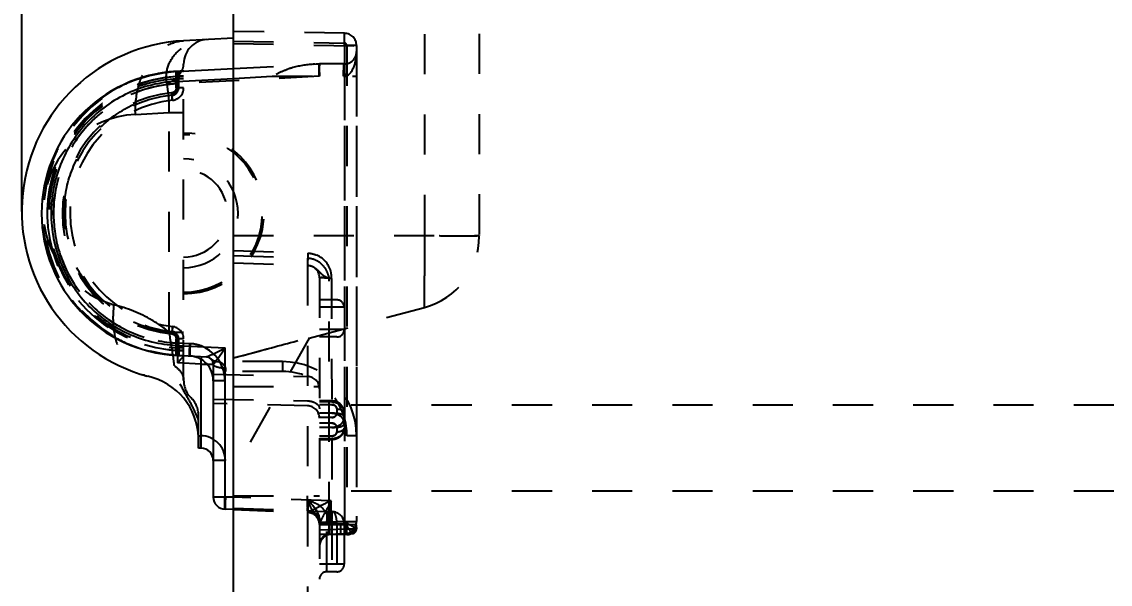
# Model space of a CAD drawing. Header units: millimetres. Extents: x 564 to 2602, y -1989 to 1042.
# Drawn here: x 1043.51 to 1087.81, y -677.69 to -654.8 of the extents above; entities that cross this region are included whole.
import ezdxf

# ---------------------------------------------------------------- set-up
doc = ezdxf.new("R2010")
doc.units = ezdxf.units.MM
doc.header["$LTSCALE"] = 16.335
doc.header["$PDMODE"] = 3
doc.header["$PDSIZE"] = 0.3125
doc.linetypes.add('HIDDEN', pattern=[0.2, 0.1, -0.1])
doc.layers.get('0').update_dxf_attribs({"linetype": 'CONTINUOUS'})
doc.layers.get('Defpoints').update_dxf_attribs({"linetype": 'CONTINUOUS'})
doc.layers.add('DEFAULT_2', color=8, linetype='HIDDEN')
doc.styles.get("Standard").update_dxf_attribs({"font": 'txt', "width": 0.8})
doc.dimstyles.new('STANDARD$0', dxfattribs={"dimscale": 2, "dimtxt": 3, "dimasz": 3, "dimexe": 1.25, "dimexo": 0.625, "dimgap": 0.5, "dimtad": 0, "dimdsep": 46, "dimlunit": 6, "dimtxsty": 'Standard', "dimblk": 'CLOSEDBLANK', "dimcen": 0, "dimclrt": 2, "dimazin": 2, "dimtfac": 2, "dimtmove": 1, "dimatfit": 3, "dimfxl": 0, "dimtolj": 1, "dimtzin": 0, "dimarcsym": 0})

# ---------------------------------------------------------------- blocks, each defined once
blk = doc.blocks.new('_ClosedBlank')
at = {"color": 0, "linetype": 'ByBlock', "lineweight": -2}
for p, q in [((-1, 0.1667), (0, 0)), ((-1, 0.1667), (-1, -0.1667)), ((0, 0), (-1, -0.1667))]:
    blk.add_line(p, q, dxfattribs=at)
blk = doc.blocks.new('*D160')
at = {"color": 6, "linetype": 'Continuous', "lineweight": -2}
for p, q in [((1043.513, -662.516), (1043.513, -587.525)), ((1053.513, -587.525), (1059.546, -587.525)), ((1103.831, -587.525), (1090.212, -587.525)), ((1113.831, -651.808), (1113.831, -587.525))]:
    blk.add_line(p, q, dxfattribs=at)
at = {"layer": 'Defpoints', "color": 0}
for p in [(1043.513, -587.525), (1113.831, -651.808), (1043.513, -662.516)]:
    blk.add_point(p, dxfattribs=at)
at = {"color": 6, "lineweight": -2, "xscale": 10, "yscale": 10, "zscale": 10, "rotation": 180}
blk.add_blockref('_ClosedBlank', (1043.513, -587.525), dxfattribs=at)
at = {"color": 6, "lineweight": -2, "xscale": 10, "yscale": 10, "zscale": 10}
blk.add_blockref('_ClosedBlank', (1113.831, -587.525), dxfattribs=at)
at = {"color": 4, "insert": (1074.879, -587.525), "char_height": 10, "attachment_point": 5}
blk.add_mtext('\\A1;70.32', dxfattribs=at)

msp = doc.modelspace()

# ---------------------------------------------------------------- linework, layer by layer
at = {"color": 7, "linetype": 'Continuous'}
for p, q in [((1052.131, -865.805), (1052.131, -614.805)), ((1052.131, -655.468), (1050.101, -655.574)), ((1049.798, -656.825), (1052.131, -656.702)), ((1049.808, -657.226), (1052.131, -657.104)), ((1049.808, -667.971), (1051.792, -668.075)), ((1049.798, -668.372), (1051.025, -668.436)), ((1049.854, -668.388), (1049.854, -668.677)), ((1051.647, -668.147), (1051.792, -668.075)), ((1051.713, -668.187), (1051.792, -668.075)), ((1051.792, -674.139), (1051.792, -668.075)), ((1050.813, -668.727), (1049.854, -668.677)), ((1050.809, -672.15), (1050.813, -668.727)), ((1051.225, -668.528), (1051.203, -668.509)), ((1051.222, -668.525), (1051.203, -668.509)), ((1051.207, -668.513), (1051.224, -668.53)), ((1051.271, -668.594), (1051.292, -668.643)), ((1051.292, -668.643), (1051.3, -668.679)), ((1051.307, -668.737), (1051.307, -674.139)), ((1051.309, -668.738), (1051.307, -668.737)), ((1050.704, -672.151), (1050.704, -671.722)), ((1050.807, -672.151), (1050.704, -672.151)), ((1051.792, -674.139), (1051.307, -674.139)), ((1052.131, -674.151), (1051.792, -674.139)), ((1052.131, -674.651), (1051.79, -674.639))]:
    msp.add_line(p, q, dxfattribs=at)
msp.add_lwpolyline([(1051.225, -668.53), (1051.247, -668.557), (1051.266, -668.586)], dxfattribs=at)
for centre, radius, start, end in [((1050.464, -662.516), 6.952, 93, 254.8216), ((1050.101, -662.598), 5.782, 93, 267), ((1051.005, -668.737), 0.302, 0, 87), ((1048.074, -671.794), 2.631, 1.5565, 77.5332), ((1050.804, -672.653), 0.503, 0, 89.75), ((1051.807, -674.139), 0.5, 180, 268), ((1064.142, -674.58), 12.358, 177.959, 179.117)]:
    msp.add_arc(centre, radius, start, end, dxfattribs=at)
for points, knots in [([(1049.805, -657.226), (1049.802, -657.175), (1049.799, -657.101), (1049.796, -657.006), (1049.794, -656.946), (1049.794, -656.898), (1049.793, -656.858), (1049.796, -656.841), (1049.795, -656.825), (1049.798, -656.825)], [0, 0, 0, 0, 0.381711, 0.554997, 0.706245, 0.83032, 0.922452, 0.979507, 1, 1, 1, 1]), ([(1049.808, -657.226), (1049.469, -657.246), (1048.792, -657.345), (1047.504, -657.792), (1046.09, -658.804), (1044.969, -660.555), (1044.577, -662.598), (1044.969, -664.642), (1046.09, -666.392), (1047.504, -667.405), (1048.792, -667.852), (1049.469, -667.951), (1049.808, -667.971)], [0, 0, 0, 0, 0.062671, 0.125387, 0.250237, 0.375108, 0.5, 0.624892, 0.749763, 0.874613, 0.937329, 1, 1, 1, 1]), ([(1049.798, -668.372), (1049.795, -668.372), (1049.796, -668.356), (1049.793, -668.338), (1049.794, -668.299), (1049.794, -668.251), (1049.796, -668.19), (1049.799, -668.096), (1049.802, -668.022), (1049.805, -667.97)], [0, 0, 0, 0, 0.020565, 0.07776, 0.169987, 0.294185, 0.44545, 0.618532, 1, 1, 1, 1]), ([(1050.066, -668.447), (1050.059, -668.454), (1050.031, -668.488), (1050, -668.521), (1049.977, -668.547)], [0, 0, 0, 0, 0.219113, 1, 1, 1, 1]), ([(1050.813, -668.727), (1050.815, -668.701), (1050.819, -668.614), (1050.823, -668.527), (1050.824, -668.466)], [0, 0, 0, 0, 0.301989, 1, 1, 1, 1]), ([(1051.025, -668.436), (1051.034, -668.437), (1051.058, -668.427), (1051.121, -668.403), (1051.175, -668.377), (1051.214, -668.359)], [0, 0, 0, 0, 0.135405, 0.368941, 1, 1, 1, 1]), ([(1051.141, -668.468), (1051.132, -668.463), (1051.095, -668.447), (1051.054, -668.438), (1051.025, -668.436)], [0, 0, 0, 0, 0.260525, 1, 1, 1, 1]), ([(1051.309, -668.738), (1051.309, -668.684), (1051.278, -668.571), (1051.192, -668.492), (1051.141, -668.468)], [0, 0, 0, 0, 0.490643, 1, 1, 1, 1]), ([(1051.214, -668.359), (1051.248, -668.343), (1051.392, -668.273), (1051.536, -668.201), (1051.647, -668.147)], [0, 0, 0, 0, 0.234374, 1, 1, 1, 1]), ([(1051.395, -668.636), (1051.419, -668.603), (1051.526, -668.454), (1051.631, -668.303), (1051.713, -668.187)], [0, 0, 0, 0, 0.223772, 1, 1, 1, 1]), ([(1049.977, -668.547), (1049.967, -668.557), (1049.926, -668.601), (1049.885, -668.644), (1049.854, -668.677)], [0, 0, 0, 0, 0.242813, 1, 1, 1, 1]), ([(1050.813, -668.727), (1050.876, -668.728), (1050.993, -668.729), (1051.109, -668.736), (1051.163, -668.734)], [0, 0, 0, 0, 0.54217, 1, 1, 1, 1]), ([(1051.163, -668.734), (1051.183, -668.734), (1051.219, -668.732), (1051.255, -668.732), (1051.27, -668.737)], [0, 0, 0, 0, 0.572785, 1, 1, 1, 1]), ([(1051.309, -668.738), (1051.314, -668.738), (1051.324, -668.725), (1051.342, -668.706), (1051.367, -668.674), (1051.385, -668.65), (1051.395, -668.636)], [0, 0, 0, 0, 0.101349, 0.319278, 0.627645, 1, 1, 1, 1]), ([(1051.792, -674.639), (1051.791, -674.639), (1051.79, -674.631), (1051.788, -674.62), (1051.787, -674.598), (1051.785, -674.556), (1051.785, -674.484), (1051.785, -674.424), (1051.786, -674.389)], [0, 0, 0, 0, 0.019499, 0.071328, 0.155354, 0.270512, 0.587156, 1, 1, 1, 1])]:
    msp.add_open_spline(points, degree=3, knots=knots, dxfattribs=at)
at = {"layer": 'DEFAULT_2', "color": 8, "linetype": 'HIDDEN'}
for p, q in [((1059.907, -645.505), (1059.907, -663.505)), ((1062.131, -645.487), (1062.131, -663.524)), ((1056.648, -655.271), (1052.131, -655.192)), ((1052.131, -655.592), (1056.648, -655.671)), ((1052.131, -655.692), (1057.139, -655.779)), ((1056.648, -655.771), (1056.654, -675.437)), ((1057.139, -655.771), (1056.648, -655.771)), ((1056.746, -655.771), (1056.746, -675.27)), ((1057.139, -655.771), (1057.139, -675.427)), ((1050.101, -669.387), (1050.101, -656.523)), ((1052.131, -656.702), (1055.631, -656.519)), ((1056.636, -656.519), (1055.631, -656.519)), ((1049.798, -656.825), (1049.814, -657.126)), ((1049.854, -656.822), (1049.854, -657.495)), ((1049.91, -656.819), (1049.899, -657.121)), ((1057.139, -656.576), (1057.139, -657.022)), ((1050.101, -657.031), (1049.794, -657.031)), ((1049.794, -657.495), (1049.794, -657.033)), ((1055.626, -657.022), (1049.81, -657.327)), ((1049.814, -657.126), (1049.899, -657.121)), ((1049.899, -657.495), (1049.899, -657.121)), ((1050.101, -657.121), (1049.899, -657.121)), ((1052.131, -657.104), (1053.709, -657.022)), ((1053.709, -657.022), (1057.139, -657.022)), ((1056.663, -675.136), (1056.663, -657.02)), ((1049.647, -657.995), (1049.627, -657.795)), ((1050.101, -657.495), (1049.794, -657.495)), ((1048.136, -658.57), (1049.515, -658.498)), ((1049.515, -667.433), (1049.515, -658.498)), ((1049.515, -658.498), (1050.101, -658.498)), ((1052.131, -663.505), (1062.131, -663.505)), ((1052.131, -664.109), (1055.157, -664.215)), ((1052.131, -664.309), (1055.158, -664.415)), ((1052.131, -664.609), (1055.148, -664.715)), ((1055.148, -664.715), (1055.148, -695.478)), ((1055.631, -665.214), (1055.631, -810.305)), ((1056.024, -665.245), (1055.631, -665.214)), ((1056.024, -675.16), (1056.024, -665.246)), ((1056.122, -665.253), (1056.134, -677.178)), ((1056.335, -666.118), (1055.631, -666.118)), ((1055.206, -667.681), (1059.907, -666.422)), ((1056.636, -666.419), (1055.631, -666.419)), ((1049.515, -667.433), (1050.101, -667.433)), ((1049.647, -667.201), (1049.627, -667.402)), ((1056.636, -667.324), (1055.631, -667.324)), ((1049.794, -668.166), (1049.794, -667.702)), ((1050.101, -667.702), (1049.794, -667.702)), ((1049.798, -667.87), (1050.354, -667.899)), ((1049.854, -667.702), (1049.854, -668.388)), ((1049.899, -668.075), (1049.899, -667.702)), ((1055.226, -667.646), (1052.131, -673.093)), ((1056.335, -667.626), (1055.631, -667.626)), ((1049.794, -668.166), (1050.101, -668.166)), ((1049.814, -668.071), (1049.798, -668.372)), ((1049.899, -668.075), (1049.814, -668.071)), ((1049.899, -668.075), (1049.91, -668.378)), ((1050.101, -668.075), (1049.899, -668.075)), ((1052.131, -668.48), (1053.168, -668.201)), ((1051.225, -668.527), (1051.207, -668.513)), ((1051.3, -668.679), (1051.306, -668.71)), ((1054.123, -668.631), (1051.53, -668.631)), ((1054.13, -669.031), (1051.307, -669.031)), ((1051.307, -669.134), (1055.144, -669.235)), ((1051.784, -669.405), (1051.307, -669.405)), ((1052.131, -669.637), (1055.631, -669.637)), ((1051.307, -670.16), (1055.144, -670.226)), ((1056.134, -670.23), (1055.631, -670.23)), ((1055.144, -670.431), (1051.307, -670.331)), ((1056.134, -670.271), (1055.631, -670.271)), ((1056.134, -670.381), (1055.631, -670.381)), ((1110.831, -670.401), (1055.631, -670.401)), ((1056.335, -670.555), (1056.335, -670.729)), ((1050.704, -671.723), (1050.704, -670.819)), ((1056.134, -670.725), (1055.631, -670.725)), ((1056.134, -670.904), (1055.631, -670.904)), ((1056.134, -671.137), (1055.631, -671.137)), ((1056.134, -671.316), (1055.631, -671.316)), ((1056.335, -671.311), (1056.335, -671.486)), ((1050.704, -671.648), (1050.796, -671.648)), ((1056.134, -671.66), (1055.631, -671.66)), ((1056.134, -671.77), (1055.631, -671.77)), ((1056.134, -671.811), (1055.631, -671.811)), ((1057.139, -671.648), (1056.746, -671.648)), ((1051.801, -672.653), (1051.307, -672.653)), ((1051.798, -674.139), (1051.307, -674.139)), ((1051.801, -674.139), (1051.307, -674.139)), ((1052.131, -674.09), (1055.631, -674.09)), ((1056.105, -674.29), (1052.131, -674.151)), ((1055.148, -674.229), (1055.148, -674.09)), ((1055.148, -674.361), (1055.148, -674.229)), ((1110.831, -673.901), (1055.631, -673.901)), ((1052.131, -674.593), (1056.154, -674.734)), ((1052.131, -674.651), (1055.148, -674.756)), ((1056.105, -675.155), (1056.105, -674.29)), ((1055.365, -674.814), (1055.499, -674.917)), ((1055.499, -674.917), (1055.587, -675.049)), ((1055.587, -675.049), (1055.627, -675.191)), ((1055.932, -675.227), (1055.95, -674.727)), ((1056.134, -675.234), (1056.151, -674.734)), ((1055.627, -675.191), (1055.631, -675.255)), ((1056.654, -675.139), (1055.631, -675.174)), ((1055.631, -675.16), (1056.105, -675.155)), ((1055.932, -675.227), (1055.631, -675.199)), ((1055.932, -675.227), (1055.631, -675.199)), ((1055.631, -675.199), (1055.932, -675.227)), ((1055.631, -675.199), (1055.872, -675.221)), ((1057.139, -675.27), (1055.631, -675.27)), ((1055.631, -675.473), (1056.654, -675.437)), ((1055.872, -675.221), (1055.932, -675.227)), ((1055.932, -677.178), (1055.932, -675.227)), ((1056.335, -675.241), (1055.932, -675.227)), ((1056.479, -675.244), (1056.122, -675.257)), ((1056.636, -675.234), (1056.134, -675.234)), ((1056.335, -675.241), (1056.335, -677.178)), ((1056.535, -675.242), (1056.479, -675.244)), ((1056.636, -675.234), (1056.636, -676.876)), ((1056.648, -675.139), (1057.139, -675.139)), ((1056.654, -675.139), (1056.898, -675.139)), ((1056.654, -675.437), (1056.898, -675.432)), ((1056.898, -675.139), (1057.139, -675.139)), ((1056.898, -675.432), (1057.039, -675.429)), ((1057.039, -675.429), (1057.075, -675.429)), ((1057.075, -675.429), (1057.11, -675.428)), ((1057.11, -675.428), (1057.139, -675.427)), ((1056.945, -675.628), (1055.631, -675.674)), ((1056.739, -675.67), (1055.631, -675.67)), ((1056.599, -675.64), (1056.658, -675.638)), ((1056.658, -675.638), (1056.657, -675.635)), ((1056.636, -676.876), (1055.631, -676.876)), ((1056.335, -677.178), (1055.932, -677.178))]:
    msp.add_line(p, q, dxfattribs=at)
msp.add_lwpolyline([(1055.15, -674.756), (1055.189, -674.759), (1055.365, -674.814)], dxfattribs=at)
for centre, radius, start, end in [((1051.101, -656.523), 1, 93, 180), ((1056.639, -655.771), 0.5, 0, 89), ((1056.636, -656.016), 0.503, 269.9999, 0), ((1056.646, -655.771), 0.1, 0.0013, 88.9987), ((1055.762, -661.546), 5.027, 90.0002, 93), ((1050.177, -662.598), 5.781, 93.5632, 266.4368), ((1050.13, -662.591), 5.774, 100.935, 106.1156), ((1050.137, -662.626), 5.81, 93.3161, 100.9377), ((1050.133, -662.582), 5.765, 92.1973, 93.309), ((1050.133, -662.562), 5.746, 91.2314, 92.1972), ((1050.132, -662.542), 5.725, 90.3188, 91.2314), ((1068.261, -656.683), 12.639, 180.452, 181.5362), ((1050.18, -662.599), 5.58, 93.9724, 266.0283), ((1050.101, -662.598), 5.48, 92.9992, 267.0008), ((1050.129, -662.598), 5.58, 93.0933, 170.0548), ((1050.074, -662.598), 5.279, 92.9986, 267.0014), ((1050.138, -662.61), 5.794, 106.1428, 118.2562), ((1050.136, -662.948), 5.631, 93.3197, 96.223), ((1063.08, -656.628), 13.292, 182.1994, 183.0138), ((1050.13, -662.573), 5.555, 91.9399, 93.0913), ((1050.129, -662.551), 5.534, 91.0025, 91.9397), ((1050.129, -662.533), 5.515, 90.2924, 91.0024), ((1056.61, -656.017), 1.005, 269.9993, 273.0007), ((1050.134, -662.598), 5.782, 120.5325, 239.4684), ((1050.095, -662.598), 4.927, 95.6328, 264.3626), ((1050.101, -662.598), 4.826, 95.6292, 264.3708), ((1050.124, -662.581), 5.762, 118.269, 120.5362), ((1049.598, -657.495), 0.302, 275.5794, 0.0034), ((1049.598, -657.495), 0.503, 275.6263, 0), ((1050.101, -662.598), 4.625, 95.6263, 264.3737), ((1048.343, -662.516), 3.952, 93.0006, 254.0951), ((1050.101, -662.598), 3.269, 270, 90), ((1050.101, -662.598), 3.202, 270, 90), ((1050.101, -662.598), 2.213, 270, 90), ((1050.101, -662.598), 1.778, 270, 90), ((1050.157, -662.599), 5.608, 170.0887, 185.9097), ((1050.111, -662.598), 5.306, 172.1538, 187.8488), ((1050.127, -662.598), 4.899, 172.3836, 187.614), ((1050.13, -662.599), 5.58, 185.9451, 262.9615), ((1059.131, -663.524), 3, 285, 0), ((1055.122, -665.214), 1, 11.231, 66.1854), ((1055.131, -665.214), 0.5, 0, 88), ((1055.095, -665.22), 1.027, 358.1582, 11.1891), ((1056.335, -666.419), 0.302, 0, 90), ((1045.954, -671.789), 5.626, 59.5063, 76.575), ((1045.994, -671.736), 5.56, 50.7174, 59.5887), ((1050.124, -662.615), 5.762, 239.4648, 241.7262), ((1049.598, -667.702), 0.302, 359.9966, 84.4207), ((1049.598, -667.702), 0.503, 0, 84.3737), ((1049.602, -667.702), 0.251, 0.011, 56.1468), ((1056.335, -667.324), 0.302, 270, 360), ((1050.138, -662.587), 5.794, 241.7391, 253.8576), ((1050.135, -662.249), 5.63, 263.7776, 266.6807), ((1062.969, -668.564), 13.18, 176.9833, 177.8431), ((1050.275, -669.405), 1.508, 0.0138, 87.0057), ((1063.685, -668.596), 13.34, 177.0073, 177.8161), ((1050.284, -669.39), 1.493, 82.6887, 86.9923), ((1050.28, -669.421), 1.525, 65.1972, 82.6683), ((1050.29, -669.394), 1.496, 59.4212, 65.1133), ((1050.13, -662.606), 5.774, 253.8848, 259.0637), ((1050.137, -662.568), 5.812, 259.0613, 265.5482), ((1050.126, -662.641), 5.538, 262.9437, 265.6997), ((1050.134, -662.598), 5.782, 265.5517, 266.691), ((1050.129, -662.6), 5.579, 265.7025, 269.7078), ((1050.133, -662.615), 5.765, 266.691, 267.8027), ((1050.133, -662.634), 5.746, 267.8028, 268.7686), ((1050.132, -662.655), 5.725, 268.7686, 269.6814), ((1050.302, -669.405), 1.006, 0.0007, 87), ((1051.53, -668.131), 0.5, 231.9084, 270), ((1051.273, -669.302), 0.718, 60.3441, 64.4031), ((1050.29, -669.402), 1.501, 17.5632, 21.8911), ((1069.169, -669.03), 17.37, 179.5747, 180.0056), ((1054.123, -671.648), 3.017, 0, 90), ((1050.309, -669.405), 1.483, 0.0069, 3.536), ((1054.13, -671.648), 2.616, 0, 90.0002), ((1055.131, -669.734), 0.5, 0, 88.5), ((1051.101, -669.387), 1, 180, 225.7052), ((1049.704, -670.819), 1, 0, 45.7052), ((1055.131, -670.931), 0.5, 0, 88.5), ((1054.148, -671.641), 2.597, 14.6736, 20.4265), ((1054.11, -671.651), 2.636, 0.0634, 15.5712), ((1050.796, -672.653), 1.006, 0.0054, 89.9991), ((1076.639, -675.016), 24.856, 177.9799, 178.5445), ((1054.96, -675.373), 1.109, 52.6756, 57.0041), ((1093.402, -752.882), 86.992, 115.38754, 115.74889), ((1093.908, -693.865), 42.571, 152.6244, 153.3656), ((1055.131, -675.199), 0.5, 359.9996, 88), ((1055.131, -675.256), 0.5, 359.9985, 87.9999), ((1055.053, -675.26), 0.58, 15.735, 24.4129), ((1055.088, -675.25), 0.543, 5.3729, 15.6952), ((1055.097, -675.248), 0.92, 5.4181, 16.1037), ((1056.136, -675.234), 0.5, 0, 88.8005), ((1055.119, -675.197), 1.217, 357.9426, 4.9562), ((1055.11, -675.247), 0.521, 0.0384, 5.3526), ((1058.489, -675.542), 2.478, 180.5968, 181.4512), ((1055.728, -675.202), 0.287, 358.6123, 8.1573), ((1055.749, -654.318), 20.939, 272.1525, 272.4596), ((1042.747, -675.623), 13.915, 1.5953, 1.9967), ((1051.689, -675.614), 4.968, 0.8831, 2.0417), ((1056.635, -675.136), 0.499, 272.4475, 0.021), ((1056.739, -675.27), 0.4, 270, 0), ((1035.621, -675.271), 21.125, 359.4608, 0.0033), ((1056.938, -675.427), 0.201, 272, 0), ((1056.031, -676.06), 0.4, 92, 180), ((1056.332, -671.229), 4.418, 271.9969, 274.2153), ((1056.127, -676.157), 0.496, 169.1136, 179.9311), ((1056.335, -676.876), 0.302, 270, 0), ((1055.932, -677.48), 0.302, 90, 180)]:
    msp.add_arc(centre, radius, start, end, dxfattribs=at)
for points, knots in [([(1048.136, -658.57), (1048.126, -658.194), (1048.203, -657.463), (1048.602, -656.495), (1049.249, -655.792), (1049.827, -655.589), (1050.101, -655.574)], [0, 0, 0, 0, 0.288216, 0.554986, 0.789944, 1, 1, 1, 1]), ([(1049.419, -657.318), (1049.377, -657.099), (1049.401, -656.63), (1049.77, -656.032), (1050.355, -655.641), (1050.816, -655.537), (1051.048, -655.524)], [0, 0, 0, 0, 0.244896, 0.49255, 0.744788, 1, 1, 1, 1]), ([(1056.648, -655.671), (1056.649, -655.62), (1056.65, -655.546), (1056.65, -655.452), (1056.651, -655.391), (1056.65, -655.344), (1056.652, -655.304), (1056.647, -655.287), (1056.65, -655.271), (1056.648, -655.271)], [0, 0, 0, 0, 0.382023, 0.555439, 0.706894, 0.831165, 0.923361, 0.980294, 1, 1, 1, 1]), ([(1056.648, -655.771), (1056.649, -655.707), (1056.65, -655.615), (1056.651, -655.497), (1056.651, -655.422), (1056.651, -655.361), (1056.651, -655.319), (1056.65, -655.294), (1056.65, -655.282), (1056.648, -655.276), (1056.649, -655.271), (1056.648, -655.271)], [0, 0, 0, 0, 0.382041, 0.555503, 0.706966, 0.831224, 0.923396, 0.956364, 0.980252, 0.994831, 1, 1, 1, 1]), ([(1056.663, -657.02), (1056.845, -657.001), (1057.037, -656.69), (1057.123, -656.327), (1057.139, -656.119), (1057.139, -656.016)], [0, 0, 0, 0, 0.472104, 0.734428, 1, 1, 1, 1]), ([(1057.031, -656.638), (1057.051, -656.588), (1057.115, -656.387), (1057.139, -656.174), (1057.139, -656.016)], [0, 0, 0, 0, 0.251837, 1, 1, 1, 1]), ([(1049.419, -657.318), (1049.519, -657.272), (1049.701, -657.17), (1049.923, -656.978), (1050.066, -656.76), (1050.101, -656.599), (1050.101, -656.523)], [0, 0, 0, 0, 0.301409, 0.564649, 0.79312, 1, 1, 1, 1]), ([(1055.618, -657.022), (1055.616, -656.961), (1055.614, -656.848), (1055.615, -656.713), (1055.617, -656.624), (1055.62, -656.575), (1055.624, -656.543), (1055.626, -656.526), (1055.629, -656.521)], [0, 0, 0, 0, 0.36323, 0.677762, 0.802382, 0.899436, 0.96593, 1, 1, 1, 1]), ([(1055.629, -656.521), (1055.626, -656.529), (1055.626, -656.556), (1055.622, -656.609), (1055.622, -656.688), (1055.622, -656.749), (1055.622, -656.783)], [0, 0, 0, 0, 0.099076, 0.307639, 0.614089, 1, 1, 1, 1]), ([(1056.61, -657.022), (1056.61, -656.96), (1056.611, -656.868), (1056.614, -656.749), (1056.617, -656.671), (1056.621, -656.61), (1056.625, -656.561), (1056.63, -656.538), (1056.633, -656.519), (1056.636, -656.519)], [0, 0, 0, 0, 0.368519, 0.54661, 0.704, 0.830147, 0.922055, 0.978718, 1, 1, 1, 1]), ([(1056.636, -656.519), (1056.635, -656.519), (1056.637, -656.524), (1056.637, -656.529), (1056.639, -656.542), (1056.642, -656.567), (1056.643, -656.609), (1056.644, -656.67), (1056.646, -656.745), (1056.651, -656.864), (1056.659, -656.956), (1056.663, -657.02)], [0, 0, 0, 0, 0.004796, 0.019301, 0.043268, 0.076347, 0.168606, 0.292639, 0.444005, 0.616963, 1, 1, 1, 1]), ([(1056.654, -657.022), (1056.654, -656.958), (1056.653, -656.864), (1056.651, -656.746), (1056.649, -656.67), (1056.646, -656.61), (1056.645, -656.561), (1056.639, -656.539), (1056.64, -656.519), (1056.636, -656.519)], [0, 0, 0, 0, 0.381911, 0.554693, 0.705992, 0.829465, 0.921476, 0.979123, 1, 1, 1, 1]), ([(1056.636, -656.519), (1056.637, -656.519), (1056.637, -656.524), (1056.638, -656.53), (1056.639, -656.542), (1056.64, -656.567), (1056.64, -656.609), (1056.641, -656.671), (1056.643, -656.746), (1056.646, -656.864), (1056.65, -656.958), (1056.654, -657.022)], [0, 0, 0, 0, 0.005163, 0.019654, 0.043479, 0.076489, 0.168907, 0.293105, 0.444491, 0.617374, 1, 1, 1, 1]), ([(1049.798, -656.825), (1049.794, -656.825), (1049.793, -656.844), (1049.789, -656.867), (1049.788, -656.915), (1049.787, -656.977), (1049.788, -657.055), (1049.791, -657.173), (1049.795, -657.265), (1049.798, -657.327)], [0, 0, 0, 0, 0.021082, 0.077555, 0.169317, 0.295375, 0.452757, 0.630943, 1, 1, 1, 1]), ([(1049.798, -657.138), (1049.797, -657.109), (1049.794, -657.018), (1049.791, -656.928), (1049.793, -656.866)], [0, 0, 0, 0, 0.317555, 1, 1, 1, 1]), ([(1049.793, -656.866), (1049.793, -656.855), (1049.796, -656.846), (1049.794, -656.825), (1049.798, -656.825)], [0, 0, 0, 0, 0.737208, 1, 1, 1, 1]), ([(1049.818, -656.828), (1049.816, -656.828), (1049.817, -656.837), (1049.813, -656.846), (1049.812, -656.867), (1049.807, -656.903), (1049.801, -656.959), (1049.796, -657.006), (1049.794, -657.031)], [0, 0, 0, 0, 0.022733, 0.084566, 0.180694, 0.306112, 0.624687, 1, 1, 1, 1]), ([(1050.101, -656.817), (1050.109, -656.816), (1050.042, -656.82), (1049.992, -656.818), (1049.882, -656.824), (1049.818, -656.828)], [0, 0, 0, 0, 0.087874, 0.316508, 1, 1, 1, 1]), ([(1055.434, -656.529), (1055.136, -656.545), (1054.685, -656.605), (1054.119, -656.816), (1053.846, -656.953), (1053.709, -657.022)], [0, 0, 0, 0, 0.494599, 0.745072, 1, 1, 1, 1]), ([(1049.525, -657.35), (1048.947, -657.413), (1047.802, -657.726), (1046.343, -658.737), (1045.288, -660.164), (1044.934, -661.298), (1044.854, -661.874)], [0, 0, 0, 0, 0.249995, 0.499958, 0.749956, 1, 1, 1, 1]), ([(1049.515, -658.498), (1049.517, -658.391), (1049.514, -657.996), (1049.473, -657.601), (1049.419, -657.318)], [0, 0, 0, 0, 0.271596, 1, 1, 1, 1]), ([(1045.272, -661.949), (1045.344, -661.412), (1045.671, -660.355), (1046.655, -659.025), (1048.018, -658.087), (1049.087, -657.801), (1049.626, -657.745)], [0, 0, 0, 0, 0.250011, 0.500007, 0.749997, 1, 1, 1, 1]), ([(1049.794, -657.495), (1049.794, -657.543), (1049.756, -657.644), (1049.66, -657.691), (1049.612, -657.695)], [0, 0, 0, 0, 0.499646, 1, 1, 1, 1]), ([(1049.647, -657.995), (1049.645, -657.995), (1049.646, -657.982), (1049.641, -657.968), (1049.639, -657.939), (1049.634, -657.905), (1049.63, -657.863), (1049.622, -657.793), (1049.616, -657.736), (1049.612, -657.695)], [0, 0, 0, 0, 0.022744, 0.085474, 0.179423, 0.294057, 0.430652, 0.596816, 1, 1, 1, 1]), ([(1049.626, -657.745), (1049.667, -657.741), (1049.747, -657.713), (1049.804, -657.65), (1049.824, -657.614)], [0, 0, 0, 0, 0.500054, 1, 1, 1, 1]), ([(1049.647, -657.996), (1049.649, -657.995), (1049.646, -657.986), (1049.648, -657.975), (1049.645, -657.95), (1049.643, -657.92), (1049.639, -657.881), (1049.634, -657.822), (1049.63, -657.776), (1049.627, -657.745)], [0, 0, 0, 0, 0.019143, 0.075089, 0.166798, 0.29312, 0.450995, 0.629785, 1, 1, 1, 1]), ([(1044.854, -663.323), (1044.934, -663.899), (1045.288, -665.033), (1046.343, -666.46), (1047.802, -667.471), (1048.947, -667.783), (1049.525, -667.846)], [0, 0, 0, 0, 0.250044, 0.500042, 0.750005, 1, 1, 1, 1]), ([(1049.626, -667.451), (1049.087, -667.395), (1048.018, -667.11), (1046.654, -666.172), (1045.671, -664.842), (1045.344, -663.784), (1045.272, -663.247)], [0, 0, 0, 0, 0.250003, 0.499993, 0.749989, 1, 1, 1, 1]), ([(1059.907, -663.505), (1059.907, -663.877), (1059.908, -664.417), (1059.909, -665.105), (1059.909, -665.54), (1059.91, -665.858), (1059.911, -666.067), (1059.912, -666.191), (1059.911, -666.282), (1059.911, -666.364), (1059.907, -666.385), (1059.909, -666.426), (1059.907, -666.422)], [0, 0, 0, 0, 0.382627, 0.555422, 0.706883, 0.831155, 0.881484, 0.923401, 0.956564, 0.980627, 0.99523, 1, 1, 1, 1]), ([(1059.907, -663.505), (1059.907, -663.877), (1059.908, -664.417), (1059.909, -665.105), (1059.909, -665.54), (1059.91, -665.858), (1059.911, -666.067), (1059.912, -666.191), (1059.911, -666.282), (1059.911, -666.364), (1059.907, -666.385), (1059.909, -666.426), (1059.907, -666.422)], [0, 0, 0, 0, 0.382627, 0.555422, 0.706883, 0.831155, 0.881484, 0.923401, 0.956564, 0.980627, 0.99523, 1, 1, 1, 1]), ([(1059.907, -663.505), (1059.907, -663.877), (1059.908, -664.417), (1059.909, -665.105), (1059.909, -665.54), (1059.91, -665.858), (1059.911, -666.067), (1059.912, -666.191), (1059.911, -666.282), (1059.911, -666.364), (1059.907, -666.385), (1059.909, -666.426), (1059.907, -666.422)], [0, 0, 0, 0, 0.382627, 0.555422, 0.706883, 0.831155, 0.881484, 0.923401, 0.956564, 0.980627, 0.99523, 1, 1, 1, 1]), ([(1059.907, -663.505), (1059.907, -663.877), (1059.908, -664.417), (1059.909, -665.105), (1059.909, -665.54), (1059.91, -665.858), (1059.911, -666.067), (1059.912, -666.191), (1059.911, -666.282), (1059.911, -666.364), (1059.907, -666.385), (1059.909, -666.426), (1059.907, -666.422)], [0, 0, 0, 0, 0.382627, 0.555422, 0.706883, 0.831155, 0.881484, 0.923401, 0.956564, 0.980627, 0.99523, 1, 1, 1, 1]), ([(1059.907, -666.422), (1059.911, -666.137), (1059.907, -665.537), (1059.915, -664.565), (1059.908, -663.877), (1059.907, -663.505)], [0, 0, 0, 0, 0.293021, 0.6174, 1, 1, 1, 1]), ([(1062.131, -663.505), (1062.127, -663.505), (1062.114, -663.51), (1062.084, -663.513), (1062.035, -663.52), (1061.93, -663.527), (1061.753, -663.525), (1061.362, -663.521), (1060.738, -663.531), (1060.204, -663.506), (1059.907, -663.505)], [0, 0, 0, 0, 0.004685, 0.018401, 0.040921, 0.072094, 0.159794, 0.279187, 0.599837, 1, 1, 1, 1]), ([(1055.157, -664.215), (1055.155, -664.279), (1055.152, -664.371), (1055.149, -664.489), (1055.147, -664.564), (1055.146, -664.625), (1055.146, -664.667), (1055.147, -664.691), (1055.146, -664.704), (1055.148, -664.71), (1055.147, -664.715), (1055.148, -664.715)], [0, 0, 0, 0, 0.382011, 0.555411, 0.706847, 0.8311, 0.923281, 0.956281, 0.980207, 0.994819, 1, 1, 1, 1]), ([(1055.152, -664.715), (1055.15, -664.715), (1055.153, -664.703), (1055.15, -664.69), (1055.152, -664.66), (1055.151, -664.625), (1055.153, -664.579), (1055.154, -664.509), (1055.156, -664.453), (1055.158, -664.415)], [0, 0, 0, 0, 0.019676, 0.076582, 0.168759, 0.29302, 0.444477, 0.617908, 1, 1, 1, 1]), ([(1055.158, -664.415), (1055.265, -664.419), (1055.48, -664.47), (1055.746, -664.663), (1055.926, -664.938), (1055.991, -665.144), (1056.024, -665.246)], [0, 0, 0, 0, 0.249455, 0.499155, 0.749273, 1, 1, 1, 1]), ([(1055.152, -664.715), (1055.243, -664.718), (1055.38, -664.762), (1055.521, -664.872), (1055.61, -664.965), (1055.699, -665.053), (1055.838, -665.156), (1055.956, -665.219), (1056.042, -665.247)], [0, 0, 0, 0, 0.259128, 0.386927, 0.508945, 0.624802, 0.742277, 1, 1, 1, 1]), ([(1056.122, -665.247), (1056.059, -665.246), (1055.968, -665.23), (1055.853, -665.213), (1055.779, -665.211), (1055.719, -665.213), (1055.677, -665.215), (1055.654, -665.215), (1055.641, -665.214), (1055.636, -665.216), (1055.631, -665.214), (1055.631, -665.214)], [0, 0, 0, 0, 0.383329, 0.557232, 0.708353, 0.83248, 0.924558, 0.957291, 0.980895, 0.995195, 1, 1, 1, 1]), ([(1047.26, -666.317), (1047.217, -666.647), (1047.207, -667.292), (1047.441, -668.182), (1047.907, -668.878), (1048.37, -669.15), (1048.605, -669.215)], [0, 0, 0, 0, 0.289064, 0.553945, 0.788231, 1, 1, 1, 1]), ([(1049.727, -668.802), (1049.713, -668.69), (1049.651, -668.232), (1049.575, -667.777), (1049.514, -667.432)], [0, 0, 0, 0, 0.243987, 1, 1, 1, 1]), ([(1049.611, -667.501), (1049.659, -667.506), (1049.756, -667.553), (1049.794, -667.653), (1049.794, -667.702)], [0, 0, 0, 0, 0.499751, 1, 1, 1, 1]), ([(1049.647, -667.201), (1049.645, -667.201), (1049.646, -667.214), (1049.641, -667.228), (1049.639, -667.258), (1049.634, -667.291), (1049.63, -667.333), (1049.622, -667.404), (1049.616, -667.461), (1049.612, -667.502)], [0, 0, 0, 0, 0.022745, 0.085475, 0.179423, 0.294057, 0.430653, 0.596821, 1, 1, 1, 1]), ([(1049.647, -667.201), (1049.649, -667.201), (1049.646, -667.211), (1049.648, -667.222), (1049.645, -667.247), (1049.643, -667.277), (1049.639, -667.316), (1049.634, -667.375), (1049.63, -667.421), (1049.627, -667.452)], [0, 0, 0, 0, 0.019145, 0.075096, 0.166811, 0.29314, 0.45102, 0.629811, 1, 1, 1, 1]), ([(1049.798, -667.87), (1049.795, -667.932), (1049.791, -668.024), (1049.788, -668.142), (1049.787, -668.22), (1049.788, -668.281), (1049.789, -668.33), (1049.793, -668.353), (1049.794, -668.372), (1049.798, -668.372)], [0, 0, 0, 0, 0.369067, 0.547254, 0.704634, 0.830689, 0.922448, 0.978919, 1, 1, 1, 1]), ([(1050.354, -668.401), (1050.351, -668.401), (1050.349, -668.382), (1050.345, -668.359), (1050.344, -668.311), (1050.343, -668.249), (1050.344, -668.171), (1050.347, -668.053), (1050.351, -667.961), (1050.354, -667.899)], [0, 0, 0, 0, 0.021083, 0.077562, 0.169333, 0.2954, 0.452789, 0.630975, 1, 1, 1, 1]), ([(1049.794, -668.341), (1049.793, -668.326), (1049.792, -668.235), (1049.795, -668.144), (1049.798, -668.068)], [0, 0, 0, 0, 0.164344, 1, 1, 1, 1]), ([(1049.794, -668.166), (1049.796, -668.191), (1049.801, -668.238), (1049.807, -668.294), (1049.812, -668.33), (1049.813, -668.351), (1049.817, -668.36), (1049.816, -668.369), (1049.818, -668.369)], [0, 0, 0, 0, 0.37583, 0.694354, 0.819637, 0.915616, 0.977325, 1, 1, 1, 1]), ([(1049.798, -668.372), (1049.795, -668.372), (1049.796, -668.356), (1049.794, -668.348), (1049.794, -668.341)], [0, 0, 0, 0, 0.264856, 1, 1, 1, 1]), ([(1049.818, -668.369), (1049.882, -668.373), (1049.993, -668.378), (1050.042, -668.377), (1050.109, -668.38), (1050.101, -668.379)], [0, 0, 0, 0, 0.683576, 0.912214, 1, 1, 1, 1]), ([(1050.101, -668.393), (1050.101, -668.401), (1050.087, -668.419), (1050.075, -668.436), (1050.066, -668.447)], [0, 0, 0, 0, 0.354521, 1, 1, 1, 1]), ([(1050.355, -668.087), (1050.353, -668.116), (1050.35, -668.207), (1050.348, -668.297), (1050.35, -668.359)], [0, 0, 0, 0, 0.318303, 1, 1, 1, 1]), ([(1050.35, -668.359), (1050.35, -668.369), (1050.353, -668.379), (1050.351, -668.401), (1050.354, -668.401)], [0, 0, 0, 0, 0.739107, 1, 1, 1, 1]), ([(1050.824, -668.466), (1050.824, -668.462), (1050.825, -668.45), (1050.825, -668.438), (1050.824, -668.43)], [0, 0, 0, 0, 0.358452, 1, 1, 1, 1]), ([(1049.727, -668.802), (1049.834, -668.878), (1050.016, -669.041), (1050.101, -669.28), (1050.101, -669.387)], [0, 0, 0, 0, 0.54993, 1, 1, 1, 1]), ([(1050.704, -670.993), (1050.637, -670.827), (1050.488, -670.486), (1050.197, -669.973), (1049.885, -669.433), (1049.752, -669.015), (1049.727, -668.802)], [0, 0, 0, 0, 0.22286, 0.463705, 0.733419, 1, 1, 1, 1]), ([(1051.287, -668.745), (1051.292, -668.749), (1051.301, -668.753), (1051.304, -668.765), (1051.307, -668.765)], [0, 0, 0, 0, 0.706453, 1, 1, 1, 1]), ([(1051.799, -668.901), (1051.736, -668.9), (1051.618, -668.893), (1051.464, -668.86), (1051.354, -668.818), (1051.307, -668.761), (1051.307, -668.737)], [0, 0, 0, 0, 0.347867, 0.648972, 0.867099, 1, 1, 1, 1]), ([(1051.328, -668.784), (1051.325, -668.781), (1051.314, -668.767), (1051.307, -668.75), (1051.307, -668.737)], [0, 0, 0, 0, 0.283647, 1, 1, 1, 1]), ([(1051.373, -668.818), (1051.368, -668.816), (1051.352, -668.806), (1051.337, -668.794), (1051.328, -668.784)], [0, 0, 0, 0, 0.27841, 1, 1, 1, 1]), ([(1051.799, -668.901), (1051.799, -668.859), (1051.772, -668.797), (1051.716, -668.739), (1051.67, -668.704), (1051.627, -668.676), (1051.577, -668.653), (1051.563, -668.643), (1051.525, -668.631), (1051.53, -668.631)], [0, 0, 0, 0, 0.313827, 0.462964, 0.606425, 0.742292, 0.865215, 0.961614, 1, 1, 1, 1]), ([(1051.799, -668.901), (1051.799, -668.859), (1051.772, -668.797), (1051.716, -668.739), (1051.67, -668.704), (1051.627, -668.676), (1051.577, -668.653), (1051.563, -668.643), (1051.525, -668.631), (1051.53, -668.631)], [0, 0, 0, 0, 0.313827, 0.462964, 0.606425, 0.742292, 0.865215, 0.961614, 1, 1, 1, 1]), ([(1051.53, -668.631), (1051.525, -668.631), (1051.566, -668.644), (1051.571, -668.649), (1051.583, -668.655)], [0, 0, 0, 0, 0.289204, 1, 1, 1, 1]), ([(1054.123, -668.631), (1054.125, -668.631), (1054.122, -668.648), (1054.127, -668.664), (1054.126, -668.704), (1054.128, -668.752), (1054.128, -668.812), (1054.129, -668.906), (1054.13, -668.98), (1054.13, -669.031)], [0, 0, 0, 0, 0.019708, 0.076645, 0.168847, 0.293124, 0.444584, 0.618, 1, 1, 1, 1]), ([(1055.144, -670.226), (1055.207, -670.227), (1055.328, -670.244), (1055.487, -670.313), (1055.6, -670.419), (1055.631, -670.513), (1055.631, -670.556)], [0, 0, 0, 0, 0.294731, 0.565471, 0.798132, 1, 1, 1, 1]), ([(1055.144, -670.226), (1055.165, -670.226), (1055.248, -670.232), (1055.331, -670.25), (1055.388, -670.273)], [0, 0, 0, 0, 0.255292, 1, 1, 1, 1]), ([(1056.636, -670.706), (1056.636, -670.643), (1056.608, -670.515), (1056.459, -670.305), (1056.259, -670.23), (1056.134, -670.23)], [0, 0, 0, 0, 0.250059, 0.501105, 1, 1, 1, 1]), ([(1055.574, -670.404), (1055.583, -670.415), (1055.614, -670.46), (1055.631, -670.516), (1055.631, -670.556)], [0, 0, 0, 0, 0.266295, 1, 1, 1, 1]), ([(1056.636, -670.706), (1056.636, -670.649), (1056.608, -670.531), (1056.455, -670.336), (1056.259, -670.271), (1056.134, -670.271)], [0, 0, 0, 0, 0.235092, 0.480389, 1, 1, 1, 1]), ([(1056.134, -670.271), (1056.259, -670.271), (1056.455, -670.336), (1056.608, -670.531), (1056.636, -670.649), (1056.636, -670.706)], [0, 0, 0, 0, 0.519334, 0.764779, 1, 1, 1, 1]), ([(1056.134, -670.381), (1056.184, -670.381), (1056.285, -670.412), (1056.335, -670.51), (1056.335, -670.555)], [0, 0, 0, 0, 0.524921, 1, 1, 1, 1]), ([(1056.335, -670.555), (1056.373, -670.555), (1056.447, -670.563), (1056.558, -670.594), (1056.636, -670.66), (1056.636, -670.706)], [0, 0, 0, 0, 0.32379, 0.612563, 1, 1, 1, 1]), ([(1056.134, -670.725), (1056.259, -670.725), (1056.455, -670.791), (1056.608, -670.986), (1056.636, -671.104), (1056.636, -671.161)], [0, 0, 0, 0, 0.519334, 0.764779, 1, 1, 1, 1]), ([(1056.335, -670.729), (1056.335, -670.775), (1056.285, -670.873), (1056.184, -670.904), (1056.134, -670.904)], [0, 0, 0, 0, 0.474262, 1, 1, 1, 1]), ([(1056.134, -670.904), (1056.15, -670.904), (1056.215, -670.897), (1056.277, -670.86), (1056.304, -670.821)], [0, 0, 0, 0, 0.261711, 1, 1, 1, 1]), ([(1056.636, -670.88), (1056.636, -670.937), (1056.608, -671.055), (1056.455, -671.25), (1056.259, -671.316), (1056.134, -671.316)], [0, 0, 0, 0, 0.235092, 0.480389, 1, 1, 1, 1]), ([(1056.134, -671.316), (1056.229, -671.316), (1056.417, -671.27), (1056.556, -671.132), (1056.596, -671.052)], [0, 0, 0, 0, 0.517292, 1, 1, 1, 1]), ([(1056.134, -671.137), (1056.184, -671.137), (1056.285, -671.168), (1056.335, -671.266), (1056.335, -671.311)], [0, 0, 0, 0, 0.52492, 1, 1, 1, 1]), ([(1056.636, -671.159), (1056.636, -671.074), (1056.572, -670.895), (1056.417, -670.79), (1056.332, -670.758)], [0, 0, 0, 0, 0.481031, 1, 1, 1, 1]), ([(1056.335, -670.729), (1056.373, -670.729), (1056.447, -670.737), (1056.558, -670.769), (1056.636, -670.834), (1056.636, -670.88)], [0, 0, 0, 0, 0.32379, 0.612563, 1, 1, 1, 1]), ([(1056.636, -671.333), (1056.636, -671.396), (1056.608, -671.524), (1056.459, -671.734), (1056.259, -671.809), (1056.134, -671.809)], [0, 0, 0, 0, 0.250059, 0.501105, 1, 1, 1, 1]), ([(1056.134, -671.77), (1056.259, -671.77), (1056.455, -671.705), (1056.608, -671.51), (1056.636, -671.392), (1056.636, -671.335)], [0, 0, 0, 0, 0.519334, 0.764779, 1, 1, 1, 1]), ([(1056.335, -671.484), (1056.335, -671.529), (1056.285, -671.627), (1056.184, -671.658), (1056.134, -671.658)], [0, 0, 0, 0, 0.474262, 1, 1, 1, 1]), ([(1056.134, -671.658), (1056.184, -671.658), (1056.285, -671.627), (1056.335, -671.529), (1056.335, -671.484)], [0, 0, 0, 0, 0.524921, 1, 1, 1, 1]), ([(1056.134, -671.66), (1056.184, -671.66), (1056.285, -671.629), (1056.335, -671.531), (1056.335, -671.486)], [0, 0, 0, 0, 0.52492, 1, 1, 1, 1]), ([(1056.335, -671.309), (1056.335, -671.28), (1056.315, -671.218), (1056.267, -671.176), (1056.24, -671.161)], [0, 0, 0, 0, 0.484242, 1, 1, 1, 1]), ([(1056.599, -671.499), (1056.587, -671.525), (1056.524, -671.629), (1056.417, -671.703), (1056.332, -671.735)], [0, 0, 0, 0, 0.24228, 1, 1, 1, 1]), ([(1056.636, -671.159), (1056.636, -671.205), (1056.558, -671.27), (1056.447, -671.301), (1056.373, -671.309), (1056.335, -671.309)], [0, 0, 0, 0, 0.386935, 0.675944, 1, 1, 1, 1]), ([(1056.335, -671.484), (1056.373, -671.484), (1056.447, -671.476), (1056.558, -671.445), (1056.636, -671.379), (1056.636, -671.333)], [0, 0, 0, 0, 0.32379, 0.612563, 1, 1, 1, 1]), ([(1056.636, -671.335), (1056.636, -671.348), (1056.614, -671.418), (1056.538, -671.45), (1056.484, -671.466)], [0, 0, 0, 0, 0.19329, 1, 1, 1, 1]), ([(1056.593, -671.236), (1056.6, -671.231), (1056.621, -671.21), (1056.636, -671.18), (1056.636, -671.159)], [0, 0, 0, 0, 0.287698, 1, 1, 1, 1]), ([(1056.593, -671.238), (1056.6, -671.233), (1056.621, -671.212), (1056.636, -671.182), (1056.636, -671.161)], [0, 0, 0, 0, 0.287698, 1, 1, 1, 1]), ([(1050.804, -672.151), (1050.804, -672.151), (1050.804, -672.146), (1050.802, -672.14), (1050.802, -672.128), (1050.801, -672.103), (1050.799, -672.061), (1050.798, -671.998), (1050.797, -671.92), (1050.796, -671.802), (1050.796, -671.71), (1050.796, -671.648)], [0, 0, 0, 0, 0.005, 0.019231, 0.042673, 0.075197, 0.166924, 0.293259, 0.451137, 0.629914, 1, 1, 1, 1]), ([(1051.792, -674.639), (1051.789, -674.639), (1051.786, -674.621), (1051.781, -674.597), (1051.778, -674.549), (1051.776, -674.488), (1051.776, -674.413), (1051.778, -674.295), (1051.781, -674.203), (1051.784, -674.139)], [0, 0, 0, 0, 0.022382, 0.080068, 0.172304, 0.296284, 0.447175, 0.619754, 1, 1, 1, 1]), ([(1051.798, -674.139), (1051.796, -674.203), (1051.793, -674.296), (1051.79, -674.413), (1051.789, -674.488), (1051.788, -674.549), (1051.787, -674.591), (1051.788, -674.616), (1051.788, -674.628), (1051.789, -674.634), (1051.789, -674.639), (1051.79, -674.639)], [0, 0, 0, 0, 0.382011, 0.555411, 0.706847, 0.8311, 0.923281, 0.956281, 0.980207, 0.994819, 1, 1, 1, 1]), ([(1051.801, -674.139), (1051.799, -674.203), (1051.796, -674.296), (1051.793, -674.413), (1051.791, -674.488), (1051.791, -674.549), (1051.79, -674.591), (1051.791, -674.616), (1051.791, -674.628), (1051.792, -674.634), (1051.792, -674.639), (1051.792, -674.639)], [0, 0, 0, 0, 0.382011, 0.555411, 0.706847, 0.8311, 0.923281, 0.956281, 0.980208, 0.994819, 1, 1, 1, 1]), ([(1055.147, -674.234), (1055.159, -674.299), (1055.187, -674.383), (1055.221, -674.463), (1055.23, -674.483)], [0, 0, 0, 0, 0.755719, 1, 1, 1, 1]), ([(1055.14, -674.256), (1055.259, -674.376), (1055.498, -674.614), (1055.631, -674.949), (1055.631, -675.117)], [0, 0, 0, 0, 0.502046, 1, 1, 1, 1]), ([(1055.148, -674.756), (1055.149, -674.756), (1055.149, -674.751), (1055.15, -674.746), (1055.15, -674.733), (1055.15, -674.709), (1055.15, -674.667), (1055.149, -674.605), (1055.148, -674.53), (1055.145, -674.412), (1055.142, -674.32), (1055.14, -674.256)], [0, 0, 0, 0, 0.005016, 0.019429, 0.043287, 0.076371, 0.168874, 0.293352, 0.444957, 0.617802, 1, 1, 1, 1]), ([(1055.14, -674.256), (1055.259, -674.376), (1055.498, -674.614), (1055.631, -674.949), (1055.631, -675.117)], [0, 0, 0, 0, 0.502046, 1, 1, 1, 1]), ([(1055.148, -674.699), (1055.146, -674.668), (1055.151, -674.555), (1055.148, -674.442), (1055.148, -674.361)], [0, 0, 0, 0, 0.276274, 1, 1, 1, 1]), ([(1055.148, -674.257), (1055.15, -674.302), (1055.154, -674.45), (1055.158, -674.599), (1055.154, -674.702)], [0, 0, 0, 0, 0.304518, 1, 1, 1, 1]), ([(1055.23, -674.483), (1055.239, -674.503), (1055.274, -674.581), (1055.317, -674.656), (1055.355, -674.707)], [0, 0, 0, 0, 0.26272, 1, 1, 1, 1]), ([(1055.24, -674.708), (1055.267, -674.694), (1055.39, -674.633), (1055.514, -674.574), (1055.61, -674.527)], [0, 0, 0, 0, 0.221008, 1, 1, 1, 1]), ([(1055.15, -674.756), (1055.148, -674.756), (1055.164, -674.747), (1055.181, -674.738), (1055.218, -674.719), (1055.24, -674.708)], [0, 0, 0, 0, 0.056334, 0.265613, 1, 1, 1, 1]), ([(1055.15, -674.701), (1055.15, -674.706), (1055.15, -674.72), (1055.15, -674.735), (1055.15, -674.745)], [0, 0, 0, 0, 0.317514, 1, 1, 1, 1]), ([(1055.154, -674.702), (1055.154, -674.707), (1055.154, -674.721), (1055.153, -674.735), (1055.152, -674.745)], [0, 0, 0, 0, 0.316777, 1, 1, 1, 1]), ([(1055.154, -674.702), (1055.154, -674.707), (1055.154, -674.721), (1055.153, -674.735), (1055.152, -674.745)], [0, 0, 0, 0, 0.316777, 1, 1, 1, 1]), ([(1055.24, -674.708), (1055.346, -674.731), (1055.545, -674.846), (1055.654, -675.05), (1055.672, -675.155)], [0, 0, 0, 0, 0.503135, 1, 1, 1, 1]), ([(1055.355, -674.707), (1055.365, -674.721), (1055.411, -674.779), (1055.46, -674.834), (1055.494, -674.878)], [0, 0, 0, 0, 0.240714, 1, 1, 1, 1]), ([(1055.672, -675.155), (1055.685, -675.127), (1055.744, -675.002), (1055.806, -674.878), (1055.855, -674.781)], [0, 0, 0, 0, 0.22251, 1, 1, 1, 1]), ([(1056.134, -675.234), (1056.137, -675.116), (1056.139, -674.949), (1056.149, -674.783), (1056.151, -674.734)], [0, 0, 0, 0, 0.707307, 1, 1, 1, 1]), ([(1056.335, -675.241), (1056.337, -675.175), (1056.33, -675.049), (1056.297, -674.876), (1056.219, -674.736), (1056.154, -674.734)], [0, 0, 0, 0, 0.351883, 0.651066, 1, 1, 1, 1]), ([(1055.652, -675.196), (1055.648, -675.196), (1055.641, -675.198), (1055.633, -675.197), (1055.629, -675.199)], [0, 0, 0, 0, 0.420448, 1, 1, 1, 1]), ([(1055.631, -675.255), (1055.63, -675.257), (1055.66, -675.189), (1055.661, -675.187), (1055.672, -675.155)], [0, 0, 0, 0, 0.067622, 1, 1, 1, 1]), ([(1056.013, -675.161), (1055.974, -675.165), (1055.854, -675.176), (1055.733, -675.188), (1055.652, -675.196)], [0, 0, 0, 0, 0.321767, 1, 1, 1, 1]), ([(1056.016, -675.209), (1055.941, -675.209), (1055.821, -675.214), (1055.699, -675.222), (1055.653, -675.234)], [0, 0, 0, 0, 0.611758, 1, 1, 1, 1]), ([(1056.016, -675.209), (1056.015, -675.244), (1056.012, -675.363), (1056.01, -675.483), (1056.011, -675.568)], [0, 0, 0, 0, 0.291093, 1, 1, 1, 1]), ([(1056.017, -675.661), (1056.016, -675.661), (1056.017, -675.656), (1056.015, -675.65), (1056.016, -675.637), (1056.015, -675.613), (1056.015, -675.571), (1056.016, -675.51), (1056.017, -675.435), (1056.02, -675.317), (1056.022, -675.224), (1056.024, -675.16)], [0, 0, 0, 0, 0.004924, 0.01931, 0.043132, 0.076185, 0.168633, 0.293064, 0.444615, 0.617447, 1, 1, 1, 1]), ([(1056.105, -675.155), (1056.102, -675.221), (1056.099, -675.343), (1056.1, -675.486), (1056.101, -675.575), (1056.106, -675.622), (1056.105, -675.643), (1056.112, -675.658), (1056.115, -675.657)], [0, 0, 0, 0, 0.393852, 0.723713, 0.847107, 0.935681, 0.986264, 1, 1, 1, 1]), ([(1056.122, -675.257), (1056.118, -675.343), (1056.113, -675.46), (1056.112, -675.591), (1056.111, -675.637), (1056.112, -675.652)], [0, 0, 0, 0, 0.656099, 0.882419, 1, 1, 1, 1]), ([(1056.335, -675.241), (1056.373, -675.24), (1056.429, -675.24), (1056.5, -675.238), (1056.546, -675.237), (1056.581, -675.235), (1056.611, -675.236), (1056.624, -675.232), (1056.636, -675.236), (1056.636, -675.234)], [0, 0, 0, 0, 0.382091, 0.555549, 0.707057, 0.831382, 0.923605, 0.98051, 1, 1, 1, 1]), ([(1056.479, -675.244), (1056.48, -675.279), (1056.484, -675.394), (1056.487, -675.51), (1056.488, -675.591)], [0, 0, 0, 0, 0.297768, 1, 1, 1, 1]), ([(1056.636, -675.234), (1056.636, -675.235), (1056.631, -675.233), (1056.625, -675.235), (1056.611, -675.235), (1056.602, -675.235), (1056.596, -675.236)], [0, 0, 0, 0, 0.065212, 0.256611, 0.569746, 1, 1, 1, 1]), ([(1056.647, -675.238), (1056.651, -675.321), (1056.655, -675.451), (1056.66, -675.581), (1056.659, -675.628)], [0, 0, 0, 0, 0.642023, 1, 1, 1, 1]), ([(1056.945, -675.628), (1056.946, -675.628), (1056.942, -675.622), (1056.94, -675.616), (1056.931, -675.602), (1056.916, -675.575), (1056.889, -675.531), (1056.852, -675.468), (1056.807, -675.395), (1056.738, -675.284), (1056.685, -675.197), (1056.648, -675.139)], [0, 0, 0, 0, 0.005038, 0.02109, 0.047837, 0.084671, 0.1853, 0.315715, 0.468588, 0.637313, 1, 1, 1, 1]), ([(1056.648, -675.139), (1056.707, -675.173), (1056.794, -675.223), (1056.906, -675.288), (1056.98, -675.331), (1057.042, -675.368), (1057.086, -675.394), (1057.113, -675.411), (1057.127, -675.418), (1057.133, -675.424), (1057.139, -675.426), (1057.139, -675.427)], [0, 0, 0, 0, 0.360784, 0.528617, 0.680841, 0.811047, 0.912117, 0.949472, 0.976952, 0.99393, 1, 1, 1, 1]), ([(1056.656, -675.638), (1056.657, -675.638), (1056.657, -675.633), (1056.658, -675.628), (1056.658, -675.615), (1056.659, -675.59), (1056.658, -675.548), (1056.658, -675.487), (1056.656, -675.412), (1056.653, -675.295), (1056.65, -675.202), (1056.648, -675.139)], [0, 0, 0, 0, 0.005184, 0.019803, 0.043742, 0.07676, 0.168992, 0.293337, 0.44481, 0.61812, 1, 1, 1, 1]), ([(1056.654, -675.638), (1056.656, -675.638), (1056.656, -675.623), (1056.66, -675.606), (1056.66, -675.568), (1056.661, -675.521), (1056.661, -675.462), (1056.66, -675.366), (1056.658, -675.289), (1056.657, -675.236)], [0, 0, 0, 0, 0.019847, 0.074479, 0.162875, 0.283062, 0.431374, 0.603657, 1, 1, 1, 1]), ([(1056.654, -675.638), (1056.656, -675.638), (1056.654, -675.624), (1056.658, -675.609), (1056.656, -675.575), (1056.657, -675.552), (1056.656, -675.538)], [0, 0, 0, 0, 0.070711, 0.270008, 0.586871, 1, 1, 1, 1]), ([(1056.657, -675.635), (1056.664, -675.618), (1056.664, -675.561), (1056.669, -675.456), (1056.667, -675.307), (1056.665, -675.195), (1056.663, -675.136)], [0, 0, 0, 0, 0.107833, 0.331416, 0.642275, 1, 1, 1, 1]), ([(1056.739, -675.67), (1056.742, -675.67), (1056.738, -675.654), (1056.743, -675.637), (1056.742, -675.597), (1056.744, -675.549), (1056.745, -675.489), (1056.746, -675.395), (1056.746, -675.321), (1056.746, -675.27)], [0, 0, 0, 0, 0.019719, 0.07669, 0.168947, 0.293323, 0.444822, 0.618142, 1, 1, 1, 1]), ([(1056.012, -675.605), (1056.012, -675.61), (1056.013, -675.626), (1056.013, -675.642), (1056.015, -675.653)], [0, 0, 0, 0, 0.330585, 1, 1, 1, 1]), ([(1056.488, -675.591), (1056.488, -675.598), (1056.487, -675.611), (1056.488, -675.629), (1056.486, -675.637), (1056.487, -675.644), (1056.486, -675.644)], [0, 0, 0, 0, 0.429267, 0.74184, 0.933254, 1, 1, 1, 1]), ([(1056.743, -675.616), (1056.742, -675.62), (1056.742, -675.634), (1056.741, -675.647), (1056.741, -675.657)], [0, 0, 0, 0, 0.310392, 1, 1, 1, 1])]:
    msp.add_open_spline(points, degree=3, knots=knots, dxfattribs=at)
for points in [[(1056.979, -656.751), (1056.999, -656.715), (1057.016, -656.677), (1057.031, -656.638)], [(1057.139, -657.022), (1057.138, -660.403), (1057.133, -663.784), (1057.134, -667.165)], [(1049.824, -657.614), (1049.843, -657.578), (1049.854, -657.536), (1049.854, -657.495)], [(1055.157, -664.215), (1055.283, -664.219), (1055.41, -664.249), (1055.526, -664.3)], [(1049.742, -667.493), (1049.708, -667.47), (1049.667, -667.455), (1049.626, -667.451)], [(1057.134, -667.165), (1057.134, -668.659), (1057.136, -670.153), (1057.137, -671.648)], [(1052.131, -668.48), (1053.163, -668.202), (1054.194, -667.924), (1055.226, -667.646)], [(1053.168, -668.201), (1053.854, -668.016), (1054.54, -667.831), (1055.226, -667.646)], [(1051.27, -668.737), (1051.276, -668.739), (1051.281, -668.741), (1051.287, -668.745)], [(1051.79, -668.848), (1051.796, -668.865), (1051.799, -668.883), (1051.799, -668.901)], [(1056.24, -670.407), (1056.207, -670.39), (1056.17, -670.381), (1056.134, -670.381)], [(1056.24, -670.407), (1056.207, -670.39), (1056.17, -670.381), (1056.134, -670.381)], [(1056.309, -670.47), (1056.292, -670.444), (1056.267, -670.422), (1056.24, -670.407)], [(1056.309, -670.47), (1056.292, -670.444), (1056.267, -670.422), (1056.24, -670.407)], [(1056.335, -670.555), (1056.335, -670.526), (1056.325, -670.495), (1056.309, -670.47)], [(1056.335, -670.555), (1056.335, -670.526), (1056.325, -670.495), (1056.309, -670.47)], [(1056.332, -670.758), (1056.269, -670.735), (1056.201, -670.723), (1056.134, -670.723)], [(1056.332, -670.76), (1056.269, -670.737), (1056.201, -670.725), (1056.134, -670.725)], [(1056.24, -671.161), (1056.207, -671.144), (1056.17, -671.135), (1056.134, -671.135)], [(1056.304, -670.821), (1056.314, -670.808), (1056.321, -670.793), (1056.327, -670.778)], [(1056.304, -670.821), (1056.314, -670.808), (1056.321, -670.793), (1056.327, -670.778)], [(1056.327, -670.778), (1056.332, -670.762), (1056.335, -670.746), (1056.335, -670.729)], [(1056.327, -670.778), (1056.332, -670.762), (1056.335, -670.746), (1056.335, -670.729)], [(1056.596, -671.052), (1056.622, -670.999), (1056.636, -670.939), (1056.636, -670.88)], [(1056.636, -671.333), (1056.636, -671.389), (1056.623, -671.446), (1056.599, -671.497)], [(1056.332, -671.735), (1056.269, -671.758), (1056.201, -671.77), (1056.134, -671.77)], [(1057.137, -671.648), (1057.138, -672.81), (1057.139, -673.973), (1057.139, -675.136)], [(1055.287, -674.408), (1055.239, -674.356), (1055.189, -674.306), (1055.14, -674.256)], [(1055.147, -674.257), (1055.244, -674.29), (1055.342, -674.324), (1055.434, -674.369)], [(1055.29, -674.403), (1055.244, -674.353), (1055.196, -674.305), (1055.148, -674.257)], [(1055.391, -674.529), (1055.358, -674.487), (1055.323, -674.447), (1055.287, -674.408)], [(1055.397, -674.527), (1055.363, -674.485), (1055.327, -674.443), (1055.29, -674.403)], [(1055.513, -674.706), (1055.477, -674.643), (1055.436, -674.584), (1055.391, -674.529)], [(1055.517, -674.706), (1055.482, -674.643), (1055.441, -674.584), (1055.397, -674.527)], [(1055.434, -674.369), (1055.479, -674.391), (1055.522, -674.415), (1055.564, -674.443)], [(1055.632, -674.491), (1055.717, -674.556), (1055.794, -674.635), (1055.854, -674.723)], [(1055.494, -674.878), (1055.511, -674.901), (1055.527, -674.924), (1055.542, -674.948)], [(1055.568, -674.819), (1055.552, -674.78), (1055.533, -674.742), (1055.513, -674.706)], [(1055.57, -674.816), (1055.554, -674.778), (1055.537, -674.741), (1055.517, -674.706)], [(1055.542, -674.948), (1055.556, -674.971), (1055.569, -674.995), (1055.581, -675.02)], [(1055.631, -675.117), (1055.631, -675.016), (1055.607, -674.913), (1055.568, -674.819)], [(1055.631, -675.112), (1055.631, -675.011), (1055.608, -674.909), (1055.57, -674.816)], [(1055.854, -674.723), (1055.91, -674.805), (1055.953, -674.897), (1055.981, -674.992)], [(1055.653, -675.234), (1055.648, -675.236), (1055.642, -675.238), (1055.637, -675.241)], [(1056.697, -675.223), (1056.682, -675.232), (1056.665, -675.237), (1056.647, -675.238)], [(1056.732, -675.185), (1056.724, -675.2), (1056.711, -675.214), (1056.697, -675.223)], [(1056.746, -675.133), (1056.746, -675.151), (1056.741, -675.17), (1056.732, -675.185)], [(1055.695, -675.911), (1055.669, -675.959), (1055.65, -676.011), (1055.64, -676.064)], [(1055.869, -675.731), (1055.798, -675.774), (1055.736, -675.839), (1055.695, -675.911)], [(1056.113, -675.657), (1056.028, -675.66), (1055.941, -675.686), (1055.869, -675.731)]]:
    msp.add_open_spline(points, degree=3, dxfattribs=at)

# ---------------------------------------------------------------- dimensions: what is measured, and where the dimension line sits
dim = msp.add_linear_dim(base=(1043.513, -587.525), p1=(1113.831, -651.808), p2=(1043.513, -662.516), dimstyle='STANDARD$0', override={"dimtxt": 5, "dimasz": 5, "dimexe": 0, "dimexo": 0, "dimgap": 0, "dimzin": 0, "dimclrd": 6, "dimclre": 6, "dimclrt": 4, "dimfxl": 1.25})
dim.commit()
dim.dimension.update_dxf_attribs({"geometry": '*D160', "text_midpoint": (1074.879, -587.525), "dimtype": 160})

doc.saveas('drawing.dxf')
